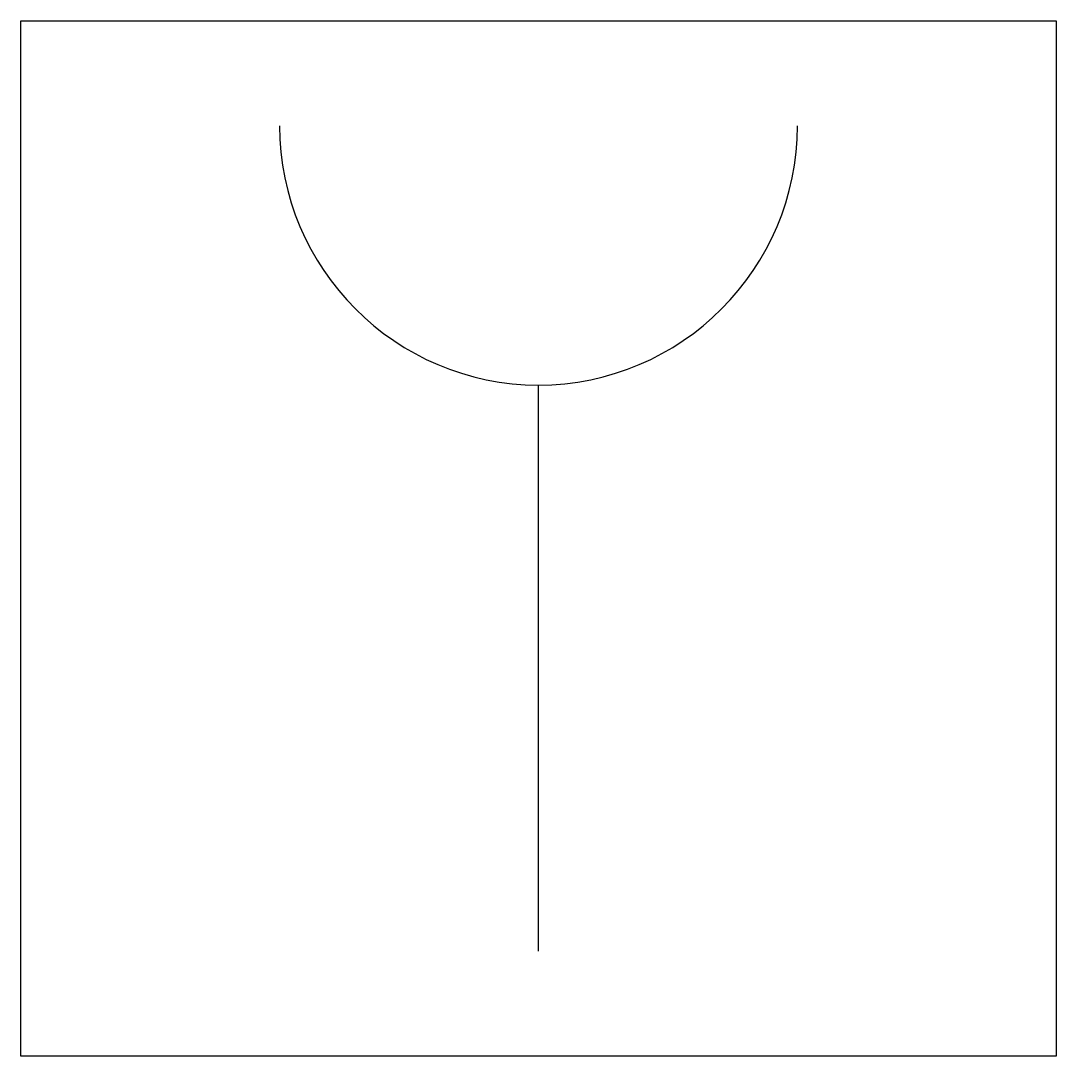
# Model space of a CAD drawing. Header units: millimetres. Extents: x 0 to 3.97, y 0 to 3.97.
import ezdxf

# ---------------------------------------------------------------- set-up
doc = ezdxf.new("R2010")
doc.units = ezdxf.units.MM
doc.layers.get('0').update_dxf_attribs({"color": 252})

msp = doc.modelspace()

# ---------------------------------------------------------------- linework, layer by layer
for p, q in [((0, 0), (0, 3.9744)), ((0, 3.9744), (3.9744, 3.9744)), ((3.9744, 3.9744), (3.9744, 0)), ((1.9872, 0.4032), (1.9872, 2.5761)), ((3.9744, 0), (0, 0))]:
    msp.add_line(p, q)
for centre, start, end in [((1.9888, 3.5712), 180, 269.9054), ((1.9856, 3.5712), 270.0946, 0)]:
    msp.add_arc(centre, 0.9952, start, end)

doc.saveas('drawing.dxf')
